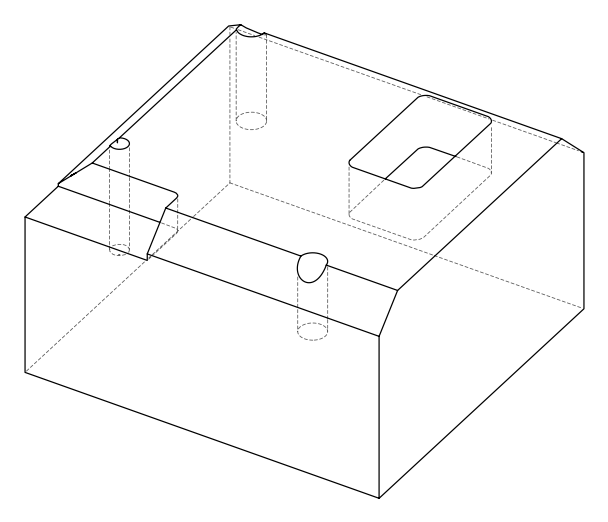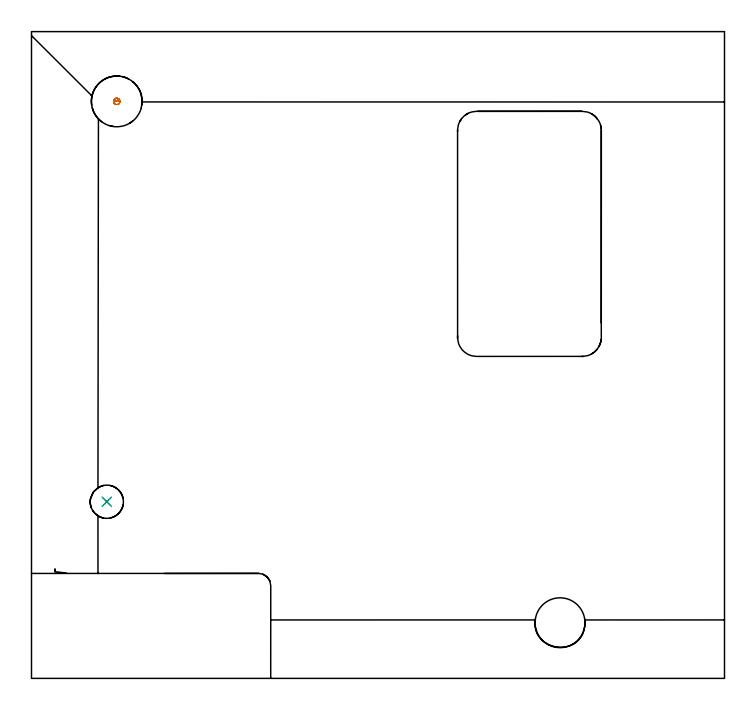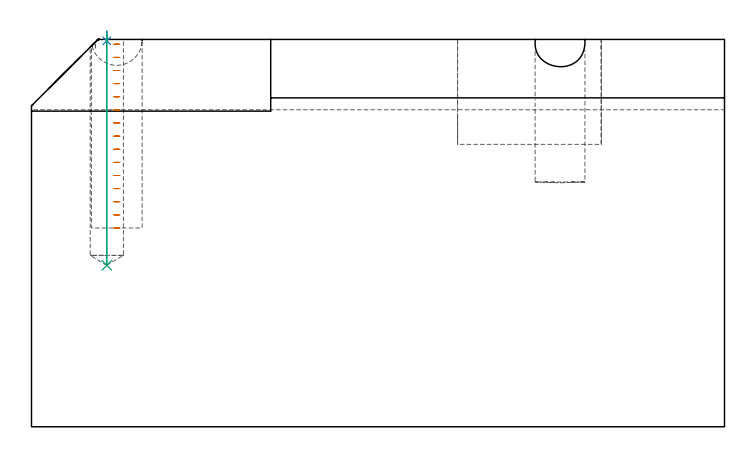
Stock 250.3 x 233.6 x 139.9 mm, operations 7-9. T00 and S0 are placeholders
(PLAN: 9 operations, 6 tool changes, 76 min)
(1 INDEXABLE_INSERT_DRILL_BLIND_HOLE_FROM_SOLID | STEP1POCKET | NXT0302_007 | 0.22 min | 13118 mm3)
(2 AREA_MILL | FG_CHAMFER_SURFACE | UGT0205_001 | 10.58 min | 37646 mm3)
(3 AREA_MILL_1 | FG_CHAMFER_SURFACE_1 | UGT0205_001 | 13.51 min | 58361 mm3)
(4 AREA_MILL_2 | FG_CHAMFER_SURFACE_2 | UGT0205_001 | 17.55 min | 76101 mm3)
(5 MILL_CORNER_NOTCH_RECTANGULAR | CORNER_NOTCH_RECTANGULAR | NXT0201_009 | Follow Part, ap 2, ae 75% | 18.86 min | 80553 mm3)
(6 MILL_RECTANGULAR_POCKET | POCKET_RECTANGULAR_STRAIGHT | NXT0201_011 | Follow Part, ap 3, ae 75% | 14.23 min | 172552 mm3)
(7 MILL_BLIND_HOLE_FROM_SOLID_MATERIAL | STEP1POCKET_1 | NXT0201_012 | Spiral | 0.67 min | 17382 mm3)
(8 SPOT_DRILL | STEP1POCKET_2 | NXT0321_9005460120000 | 0.03 min | 7 mm3)
(9 DRILL_BLIND_HOLE_INTO_CENTER | STEP1POCKET_2 | UGT0301_515 | 0.34 min | 8913 mm3)
(TOOL NXT0302_007 | Index. Insert Drill 18mm [880-D1800L25-05] | D18 PA176 FL90 Z2)
(TOOL UGT0205_001 | Chamfer Mill 20 x 3 x 45 deg. | D20 FL50 Z2)
(TOOL NXT0201_009 | ENDMILL 8mm [2P460-0800-NA 1630] | D8 FL26 Z6)
(TOOL NXT0201_011 | ENDMILL 12mm [2P460-1200-NA 1630] | D12 FL38 Z6)
(TOOL NXT0201_012 | ENDMILL 16mm [2P460-1600-NA 1630] | D16 FL38 Z6)
(TOOL NXT0321_9005460120000 | NC Spot Drill, 142deg, 12mm, Carbide, Uncoated | D12 PA142 FL30 Z2)
(TOOL UGT0301_515 | Carbide Drill 12.0 mm | D12 PA118 FL101 Z2)
(OP 7 MILL_BLIND_HOLE_FROM_SOLID_MATERIAL)
G17 G21 G94 G90
T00 M6
G54
G17 G0 G90 X30.8 Y208.4 S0 M3
G43 Z149.9 H1
Z138.16
G94 G3 X31.375 Y208.975 R0.575 F250.
X30.8 Y209.55 R0.575
X29.65 Y208.4 R1.15
X30.8 Y209.55 R-1.15
X30.225 Y208.975 R0.575
X30.8 Y208.4 R0.575
G0 Z133.42
G3 X31.375 Y208.975 R0.575
X30.8 Y209.55 R0.575
X29.65 Y208.4 R1.15
X30.8 Y209.55 R-1.15
X30.225 Y208.975 R0.575
X30.8 Y208.4 R0.575
G0 Z128.68
G3 X31.375 Y208.975 R0.575
X30.8 Y209.55 R0.575
X29.65 Y208.4 R1.15
X30.8 Y209.55 R-1.15
X30.225 Y208.975 R0.575
X30.8 Y208.4 R0.575
G0 Z123.94
G3 X31.375 Y208.975 R0.575
X30.8 Y209.55 R0.575
X29.65 Y208.4 R1.15
X30.8 Y209.55 R-1.15
X30.225 Y208.975 R0.575
X30.8 Y208.4 R0.575
G0 Z119.2
G3 X31.375 Y208.975 R0.575
X30.8 Y209.55 R0.575
X29.65 Y208.4 R1.15
X30.8 Y209.55 R-1.15
X30.225 Y208.975 R0.575
X30.8 Y208.4 R0.575
G0 Z114.46
G3 X31.375 Y208.975 R0.575
X30.8 Y209.55 R0.575
X29.65 Y208.4 R1.15
X30.8 Y209.55 R-1.15
X30.225 Y208.975 R0.575
X30.8 Y208.4 R0.575
G0 Z109.72
G3 X31.375 Y208.975 R0.575
X30.8 Y209.55 R0.575
X29.65 Y208.4 R1.15
X30.8 Y209.55 R-1.15
X30.225 Y208.975 R0.575
X30.8 Y208.4 R0.575
G0 Z104.98
G3 X31.375 Y208.975 R0.575
X30.8 Y209.55 R0.575
X29.65 Y208.4 R1.15
X30.8 Y209.55 R-1.15
X30.225 Y208.975 R0.575
X30.8 Y208.4 R0.575
G0 Z100.24
G3 X31.375 Y208.975 R0.575
X30.8 Y209.55 R0.575
X29.65 Y208.4 R1.15
X30.8 Y209.55 R-1.15
X30.225 Y208.975 R0.575
X30.8 Y208.4 R0.575
G0 Z95.5
G3 X31.375 Y208.975 R0.575
X30.8 Y209.55 R0.575
X29.65 Y208.4 R1.15
X30.8 Y209.55 R-1.15
X30.225 Y208.975 R0.575
X30.8 Y208.4 R0.575
G0 Z90.76
G3 X31.375 Y208.975 R0.575
X30.8 Y209.55 R0.575
X29.65 Y208.4 R1.15
X30.8 Y209.55 R-1.15
X30.225 Y208.975 R0.575
X30.8 Y208.4 R0.575
G0 Z86.02
G3 X31.375 Y208.975 R0.575
X30.8 Y209.55 R0.575
X29.65 Y208.4 R1.15
X30.8 Y209.55 R-1.15
X30.225 Y208.975 R0.575
X30.8 Y208.4 R0.575
G0 Z81.28
G3 X31.375 Y208.975 R0.575
X30.8 Y209.55 R0.575
X29.65 Y208.4 R1.15
X30.8 Y209.55 R-1.15
X30.225 Y208.975 R0.575
X30.8 Y208.4 R0.575
G0 Z76.54
G3 X31.375 Y208.975 R0.575
X30.8 Y209.55 R0.575
X29.65 Y208.4 R1.15
X30.8 Y209.55 R-1.15
X30.225 Y208.975 R0.575
X30.8 Y208.4 R0.575
G0 Z71.8
G3 X31.375 Y208.975 R0.575
X30.8 Y209.55 R0.575
X29.65 Y208.4 R1.15
X30.8 Y209.55 R-1.15
X30.225 Y208.975 R0.575
X30.8 Y208.4 R0.575
G0 Z149.9
M5
M2
(OP 8 SPOT_DRILL)
G17 G21 G94 G90
T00 M6
G54
G17 G0 G90 X27.2 Y63.8 S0 M3
G43 Z149.9 H0
G94 G81 G98 Z139.384 F250. R142.9
G80
M5
M2
(OP 9 DRILL_BLIND_HOLE_INTO_CENTER)
G17 G21 G94 G90
T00 M6
G54
G17 G0 G90 X27.2 Y63.8 S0 M3
G43 Z149.9 H0
G94 G81 G98 Z58.3 F250. R141.9
G80
M5
M2
